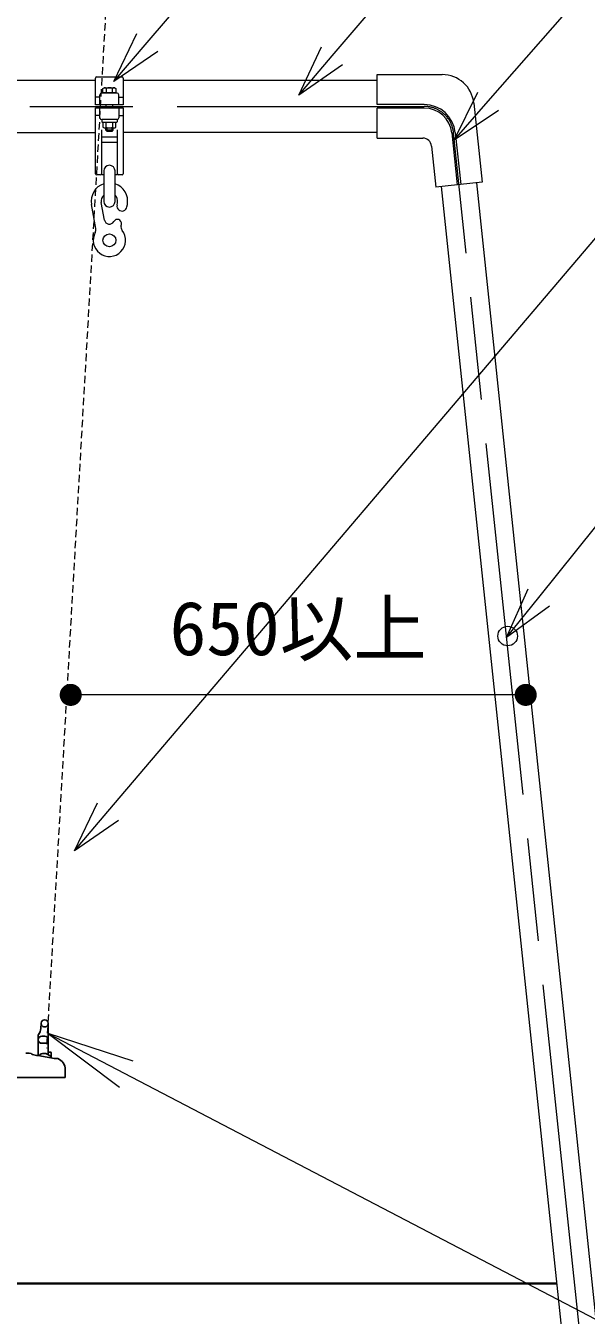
# Model space of a CAD drawing. Units: millimetres at full size, sheet at 1:50; details may follow other scales. Extents: x 750 to 20250, y 750 to 14100.
# Drawn here: x 8330 to 9282, y 3454 to 5645 of the extents above; entities that cross this region are included whole.
import ezdxf
from ezdxf.enums import TextEntityAlignment as Align

# ---------------------------------------------------------------- set-up
doc = ezdxf.new("R2010")
doc.units = ezdxf.units.MM
doc.header["$LTSCALE"] = 50
doc.linetypes.add('CHAIN', pattern=[18.5, 12, -1.5, 3.5, -1.5])
doc.linetypes.add('USER1', pattern=[0.375, 0.25, -0.125])
for name, color, linetype, lineweight in [('D-BMK', 2, 'CHAIN', 13), ('D-STR', 1, 'Continuous', 13), ('D-STR-DIM\u3000寸法線、寸法値', 7, 'Continuous', 13), ('D-STR-GL', 1, 'Continuous', 35), ('D-STR-HIDDEN', 1, 'Continuous', 25), ('D-STR-HTXT', 7, 'Continuous', 13), ('D-STR-TXT', 7, 'Continuous', 13)]:
    doc.layers.add(name, color=color, linetype=linetype, lineweight=lineweight)
doc.styles.add('ＭＳ ゴシック', font='')
doc.styles.get('ＭＳ ゴシック').set_extended_font_data('MS Gothic')

# ---------------------------------------------------------------- blocks, each defined once
blk = doc.blocks.new('filled_dot')
at = {"color": 0, "linetype": 'Continuous', "lineweight": -2, "const_width": 1.25}
blk.add_lwpolyline([(-0.625, 0, 1), (0.625, 0, 1)], format="xyb", close=True, dxfattribs=at)
blk = doc.blocks.new('open_arrow')
at = {"color": 0, "linetype": 'Continuous', "lineweight": -2}
blk.add_lwpolyline([(7.5, 1.25), (0, 0), (7.5, -1.25)], dxfattribs=at)

msp = doc.modelspace()

# ---------------------------------------------------------------- linework, layer by layer
at = {"layer": 'D-BMK'}
for p, q in [((3036.95, 5508.39), (9006.91, 5508.39)), ((9271.52, 3419.1), (9056.63, 5463.62))]:
    msp.add_line(p, q, dxfattribs=at)
msp.add_arc((9006.91, 5458.39), 50, 6, 90, dxfattribs=at)
at = {"layer": 'D-STR'}
for p, q in [((7895.43, 5552.94), (8448.43, 5552.94)), ((8448.43, 5510.94), (8448.43, 5556.44)), ((8450.43, 5558.44), (8493.43, 5558.44)), ((8495.43, 5556.44), (8495.43, 5510.94)), ((8495.43, 5552.94), (8926.93, 5552.94)), ((8926.93, 5511.39), (8926.93, 5562.39)), ((8926.93, 5562.39), (9037.35, 5562.39)), ((8455.93, 5523.94), (8448.43, 5523.94)), ((8455.93, 5510.94), (8455.93, 5527.94)), ((8484.93, 5530.94), (8458.93, 5530.94)), ((8459.88, 5531.94), (8483.98, 5531.94)), ((8459.88, 5531.94), (8459.88, 5530.94)), ((8460.98, 5538.82), (8462.93, 5539.94)), ((8460.98, 5531.94), (8460.98, 5538.82)), ((8462.93, 5539.94), (8480.93, 5539.94)), ((8466.44, 5538.82), (8466.44, 5531.94)), ((8477.41, 5531.94), (8477.41, 5538.82)), ((8480.93, 5539.94), (8482.88, 5538.82)), ((8482.88, 5538.82), (8482.88, 5531.94)), ((8483.98, 5531.94), (8483.98, 5530.94)), ((8487.93, 5510.94), (8487.93, 5527.94)), ((8487.93, 5523.94), (8495.43, 5523.94)), ((8495.43, 5510.94), (8448.43, 5510.94)), ((8448.43, 5393.84), (8448.43, 5505.84)), ((8448.43, 5505.84), (8495.43, 5505.84)), ((8455.93, 5488.84), (8455.93, 5505.84)), ((8465.93, 5510.94), (8465.93, 5505.84)), ((8477.93, 5505.84), (8477.93, 5510.94)), ((8487.93, 5505.84), (8487.93, 5488.84)), ((8495.43, 5505.84), (8495.43, 5393.84)), ((9006.91, 5511.39), (8926.93, 5511.39)), ((9006.91, 5505.39), (8926.93, 5505.39)), ((8926.93, 5454.39), (8926.93, 5505.39)), ((9091.05, 5514.04), (9105.19, 5379.48)), ((8455.93, 5492.84), (8448.43, 5492.84)), ((8484.93, 5485.84), (8458.93, 5485.84)), ((8458.93, 5485.34), (8459.43, 5485.84)), ((8458.93, 5485.34), (8458.93, 5482.34)), ((8458.93, 5482.34), (8459.43, 5481.84)), ((8459.43, 5481.84), (8484.43, 5481.84)), ((8460.98, 5481.84), (8460.98, 5472.97)), ((8466.44, 5472.97), (8466.44, 5481.84)), ((8477.41, 5481.84), (8477.41, 5472.97)), ((8482.88, 5472.97), (8482.88, 5481.84)), ((8484.93, 5485.34), (8484.43, 5485.84)), ((8484.43, 5481.84), (8484.93, 5482.34)), ((8484.93, 5485.34), (8484.93, 5482.34)), ((8487.93, 5492.84), (8495.43, 5492.84)), ((7895.43, 5463.84), (8448.43, 5463.84)), ((8458.43, 5468.72), (8458.43, 5393.84)), ((8485.43, 5455.84), (8458.43, 5455.84)), ((8460.98, 5472.97), (8462.93, 5471.84)), ((8462.93, 5471.84), (8480.93, 5471.84)), ((8465.93, 5467.94), (8465.93, 5471.84)), ((8467.93, 5465.94), (8465.93, 5467.94)), ((8477.93, 5467.94), (8465.93, 5467.94)), ((8467.93, 5465.94), (8467.93, 5471.84)), ((8475.93, 5465.94), (8467.93, 5465.94)), ((8475.93, 5471.84), (8475.93, 5465.94)), ((8477.93, 5467.94), (8475.93, 5465.94)), ((8477.93, 5471.84), (8477.93, 5467.94)), ((8480.93, 5471.84), (8482.88, 5472.97)), ((8485.43, 5393.84), (8485.43, 5468.72)), ((8926.93, 5463.84), (8495.43, 5463.84)), ((9053.65, 5463.3), (9062.93, 5375.03)), ((9059.62, 5463.93), (9068.89, 5375.66)), ((8458.93, 5392.34), (8458.93, 5447.34)), ((8458.93, 5447.34), (8484.93, 5447.34)), ((8484.93, 5447.34), (8484.93, 5392.34)), ((8926.93, 5454.39), (9004.38, 5454.39)), ((9019.3, 5440.96), (9026.63, 5371.22)), ((8456.43, 5391.84), (8450.43, 5391.84)), ((8462.43, 5392.34), (8458.93, 5392.34)), ((8462.43, 5398.85), (8462.43, 5346.84)), ((8481.43, 5346.84), (8481.43, 5398.85)), ((8484.93, 5392.34), (8481.43, 5392.34)), ((8493.43, 5391.84), (8487.43, 5391.84)), ((9105.19, 5379.48), (9026.63, 5371.22)), ((9035.83, 5372.18), (9241.1, 3419.1)), ((9301.94, 3419.1), (9096, 5378.51)), ((8448.95, 5300.81), (8441.44, 5341.74)), ((8463.58, 5315.3), (8458.16, 5344.81)), ((8484.92, 5340.56), (8485.7, 5344.81)), ((8501.64, 5337.48), (8502.42, 5341.74)), ((8491.72, 5305.64), (8492.22, 5308.34))]:
    msp.add_line(p, q, dxfattribs=at)
for centre, radius in [((8471.93, 5280.84), 11), ((9148.6, 4608.39), 16.67)]:
    msp.add_circle(centre, radius, dxfattribs=at)
for centre, radius, start, end in [((8450.43, 5556.44), 2, 90, 180), ((8493.43, 5556.44), 2, 0, 90), ((9037.35, 5508.39), 54, 6, 90), ((8458.93, 5527.94), 3, 90, 180), ((8462.94, 5533.94), 6, 54.32692, 90), ((8471.93, 5526.02), 13.92, 66.80152, 113.19848), ((8480.91, 5533.94), 6, 90, 125.67308), ((8484.93, 5527.94), 3, 0, 90), ((9006.91, 5458.39), 53, 6, 90), ((9006.91, 5458.39), 47, 6, 90), ((8458.93, 5488.84), 3, 180, 270), ((8484.93, 5488.84), 3, 270, 0), ((8462.94, 5477.84), 6, 270, 305.67308), ((8471.93, 5485.77), 13.92, 246.80152, 293.19848), ((8480.91, 5477.84), 6, 234.32692, 270), ((9004.38, 5439.39), 15, 6, 90), ((8450.43, 5393.84), 2, 180, 270), ((8456.43, 5393.84), 2, 270, 0), ((8471.93, 5398.85), 9.5, 0, 180), ((8487.43, 5393.84), 2, 180, 270), ((8493.43, 5393.84), 2, 270, 0), ((8471.93, 5347.34), 31, 107.84552, 190.40734), ((8471.93, 5347.34), 31, 349.59266, 72.15448), ((8471.93, 5347.34), 14, 132.73211, 190.40734), ((8471.93, 5346.84), 9.5, 180, 0), ((8471.93, 5347.34), 14, 349.59266, 47.26789), ((8493.28, 5339.02), 8.5, 169.59266, 349.59266), ((8471.93, 5316.83), 8.49, 190.40734, 331.83093), ((8485.46, 5309.58), 6.87, 349.59266, 151.83093), ((8501.55, 5303.83), 10, 169.59266, 217.80879), ((8471.93, 5280.84), 27.5, 151.03043, 37.80879), ((8439.12, 5299), 10, 331.03043, 10.40734)]:
    msp.add_arc(centre, radius, start, end, dxfattribs=at)
at = {"layer": 'D-STR-DIM\u3000寸法線、寸法値'}
msp.add_line((9179.26, 4508.39), (8406.21, 4508.39), dxfattribs=at)
at = {"layer": 'D-STR-GL'}
msp.add_line((9231.72, 3508.39), (6052.18, 3508.39), dxfattribs=at)
at = {"layer": 'D-STR-HIDDEN', "color": 2, "linetype": 'USER1', "lineweight": 13}
msp.add_line((8471.93, 5780.84), (8364.93, 3908.39), dxfattribs=at)
at = {"layer": 'D-STR-HIDDEN'}
for p, q in [((8367.93, 3950.4), (8367.93, 3909.39)), ((8367.93, 3950.4), (8367.93, 3946.39)), ((8350.93, 3929.48), (8350.93, 3895.24)), ((8356.93, 3928.39), (8361.93, 3928.39)), ((8367.93, 3933.23), (8367.93, 3897.04)), ((8356.93, 3916.39), (8361.93, 3916.39)), ((8367.93, 3901.39), (8371.93, 3901.39)), ((8372.93, 3900.39), (8372.93, 3891.36)), ((8335.33, 3899.54), (8339.1, 3898.87)), ((8350.1, 3895.39), (8378.42, 3890.39)), ((8378.22, 3890.39), (8380.34, 3890.39)), ((8378.42, 3890.39), (8378.42, 3890.39)), ((8380.34, 3890.39), (8381.9, 3890.39)), ((8381.9, 3890.39), (8384.53, 3890.39)), ((8376.93, 3858.39), (7966.93, 3858.39)), ((8376.93, 3858.39), (8396.93, 3858.39)), ((8396.93, 3871.03), (8396.93, 3871.89)), ((8396.93, 3858.39), (8396.93, 3871.03))]:
    msp.add_line(p, q, dxfattribs=at)
for centre, radius, start, end in [((8275.93, 3951.3), 80, 350.91012, 359.39382), ((8275.93, 3951.3), 80, 356.55782, 359.39382), ((8361.93, 3950.39), 6, 0, 179.42348), ((8361.93, 3950.39), 6, 179.42348, 0), ((8353.93, 3929.48), 3, 140.11966, 180), ((8356.93, 3922.39), 6, 90, 270), ((8340.11, 3941.02), 15, 320.11967, 350.94545), ((8340.11, 3941.02), 15, 320.11967, 332.52149), ((8361.93, 3922.39), 6, 270, 90), ((8371.93, 3900.39), 1, 0, 90), ((8331.86, 3879.84), 20, 79.99988, 95.74562), ((8338.93, 3897.89), 1, 1.78328, 80.00615), ((8345.86, 3921.28), 24.1, 254.35764, 258.99395), ((8495.48, 4490.48), 612.59, 255.41909, 256.27128), ((8359.93, 3890.39), 9, 83.60921, 149.09131), ((8358.93, 3881.45), 18, 48.19318, 83.61492), ((8366.93, 3890.39), 6, 9.43456, 48.20018), ((8376.93, 3871.89), 20, 0, 67.67841)]:
    msp.add_arc(centre, radius, start, end, dxfattribs=at)
at = {"layer": 'D-STR-HTXT'}
for p, q in [((8536.14, 5616.99), (9492.03, 6735.73)), ((8850.37, 5594.1), (9524.46, 6383.1)), ((9115.51, 5517.08), (9558.27, 6023.81)), ((8479.29, 5550.47), (8518.31, 5632.23)), ((8479.29, 5550.47), (8536.14, 5616.99)), ((8793.53, 5527.57), (8832.54, 5609.33)), ((8469.31, 4310.01), (9562.45, 5596.05)), ((8553.96, 5601.76), (8479.29, 5550.47)), ((8793.53, 5527.57), (8850.37, 5594.1)), ((8868.2, 5578.87), (8793.53, 5527.57)), ((9057.94, 5451.19), (9097.86, 5532.51)), ((9057.94, 5451.19), (9115.51, 5517.08)), ((9133.17, 5501.65), (9057.94, 5451.19)), ((9201.52, 4673.96), (9576.79, 5142.36)), ((9146.81, 4605.67), (9183.22, 4688.62)), ((9146.81, 4605.67), (9201.52, 4673.96)), ((9219.81, 4659.3), (9146.81, 4605.67)), ((8412.64, 4243.34), (8451.45, 4325.2)), ((8412.64, 4243.34), (8469.31, 4310.01)), ((8487.17, 4294.83), (8412.64, 4243.34))]:
    msp.add_line(p, q, dxfattribs=at)
at = {"layer": 'D-STR-TXT'}
msp.add_lwpolyline([(8367.93, 3933.23), (9801.48, 3184.66), (9821.48, 3184.66), (10644.21, 3184.66), (10340.67, 3184.66)], dxfattribs=at)

# ---------------------------------------------------------------- block references
at = {"layer": 'D-STR-DIM\u3000寸法線、寸法値', "xscale": 15, "yscale": 15}
msp.add_blockref('filled_dot', (8406.21, 4508.39), dxfattribs=at)
at = {"layer": 'D-STR-DIM\u3000寸法線、寸法値', "xscale": 15, "yscale": 15, "rotation": 180}
msp.add_blockref('filled_dot', (9179.26, 4508.39), dxfattribs=at)
at = {"layer": 'D-STR-TXT', "xscale": 20, "yscale": 20, "rotation": 332.4}
msp.add_blockref('open_arrow', (8367.93, 3933.23), dxfattribs=at)

# ---------------------------------------------------------------- texts
at = {"layer": 'D-STR-DIM\u3000寸法線、寸法値', "style": 'ＭＳ ゴシック'}
msp.add_text('650以上', height=91.64, dxfattribs=at).set_placement((8792.74, 4621.62), align=Align.MIDDLE_CENTER)

doc.saveas('drawing.dxf')
